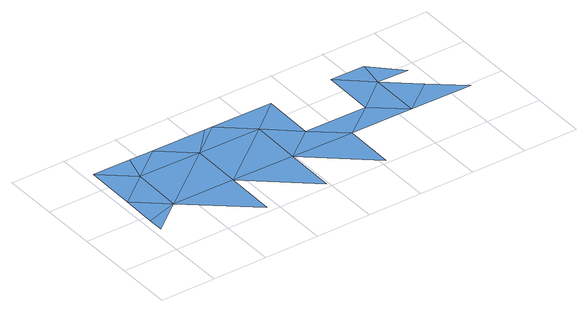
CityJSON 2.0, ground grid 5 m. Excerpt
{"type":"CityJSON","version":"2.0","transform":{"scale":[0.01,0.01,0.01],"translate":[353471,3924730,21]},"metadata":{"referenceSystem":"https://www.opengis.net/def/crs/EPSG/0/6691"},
"CityObjects":{
"waterbody1":{"type":"WaterBody","attributes":{"name":"3","class":"1140","function":"1","WaterBodyRiverFloodingRiskAttribute.description":"6","WaterBodyRiverFloodingRiskAttribute.rankOrg":"1","WaterBodyRiverFloodingRiskAttribute.adminType":"2","WaterBodyRiverFloodingRiskAttribute.scale":"L2"},"geometry":[{"type":"MultiSurface","lod":"1","boundaries":[[[0,1,2]],[[2,1,3]],[[3,4,5]],[[4,3,1]],[[5,4,6]],[[7,8,1]],[[1,9,4]],[[6,4,10]],[[9,1,8]],[[4,9,10]],[[11,10,9]],[[12,11,9]],[[13,12,9]],[[8,14,15]],[[9,8,13]],[[8,15,13]],[[13,16,12]],[[13,15,17]],[[16,13,17]],[[17,15,18]],[[15,19,18]],[[20,17,18]],[[18,21,20]],[[22,23,20]],[[22,20,21]],[[24,23,22]],[[25,22,21]],[[26,25,21]],[[24,22,27]]]}]}
},
"vertices":[
[68,300,1],[353,523,1],[70,439,1],[75,755,1],[360,983,1],[83,1221,1],[426,1215,1],[913,53,1],[920,514,1],[928,974,1],[646,1212,1],[1141,1203,1],[1217,1202,1],[1495,965,1],[1480,44,1],[1487,504,1],[1780,1193,1],[1772,727,1],[2055,495,1],[2047,35,1],[2344,718,1],[2622,486,1],[2629,946,1],[2352,1184,1],[2664,1179,1],[2907,709,1],[3189,477,1],[2911,931,1]
]}
